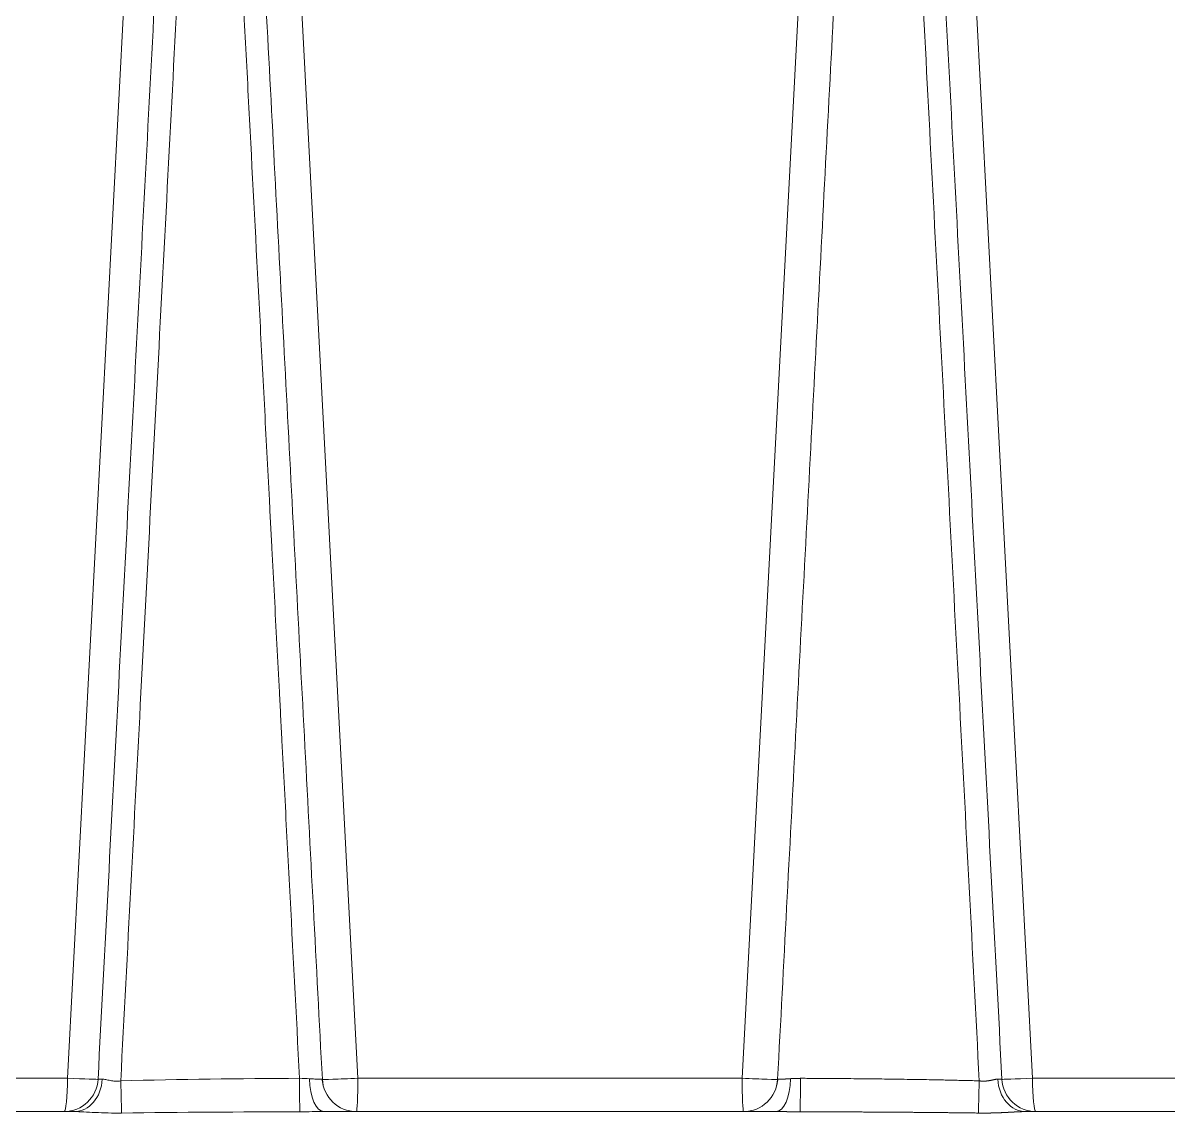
# Model space of a CAD drawing. Header units: millimetres. Extents: x 4664 to 8864, y -38 to 2932.
# Drawn here: x 6568.5 to 6622.4, y 741.8 to 793.2 of the extents above; entities that cross this region are included whole.
import ezdxf

# ---------------------------------------------------------------- set-up
doc = ezdxf.new("R2010")
doc.units = ezdxf.units.MM

msp = doc.modelspace()

# ---------------------------------------------------------------- linework, layer by layer
at = {"lineweight": 5}
for p, q in [((6574.127, 810.771), (6570.6, 743.478)), ((6612.517, 810.771), (6616.043, 743.478)), ((6584.271, 743.478), (6581.607, 794.31)), ((6602.372, 743.478), (6605.036, 794.31)), ((6570.6, 743.478), (6519.369, 743.478)), ((6584.271, 743.478), (6602.372, 743.478)), ((6604.044, 743.425), (6604.051, 743.423)), ((6616.043, 743.478), (6667.275, 743.478)), ((6570.918, 741.903), (6498.205, 741.903)), ((6582.686, 741.903), (6603.958, 741.903)), ((6615.725, 741.903), (6688.439, 741.903))]:
    msp.add_line(p, q, dxfattribs=at)
for centre, radius, start, end in [((6593.322, 739.226), 89.114, 99.21003, 177.26473), ((6593.322, 739.226), 89.114, 2.73527, 80.78997), ((6593.322, 739.226), 88.156, 99.21003, 177.26473), ((6593.322, 739.226), 88.156, 2.73527, 80.78997), ((6593.322, 739.226), 74.075, 105.01823, 176.70933), ((6570.432, 743.509), 1.606, 270, 357), ((6584.204, 743.509), 1.606, 183, 270), ((6602.44, 743.509), 1.606, 270, 357), ((6616.212, 743.509), 1.606, 183, 270)]:
    msp.add_arc(centre, radius, start, end, dxfattribs=at)
for centre, major_axis, ratio, start_param, end_param in [((6570.432, 743.509), (0, -1.606), 0.105089, 0, 1.551133), ((6570.432, 743.509), (1.604, -0.084), 0.014216, 4.818542, 6.283185), ((6570.918, 743.509), (0, 1.606), 0.817981, 3.141593, 4.661654), ((6573.104, 743.373), (-0.044, 1.606), 0.00037, 1.584374, 2.850434), ((6581.526, 743.493), (-0.009, 1.606), 0.000075, 1.584919, 3.040984), ((6582.686, 743.509), (0, 1.606), 0.432613, 1.606022, 3.141593), ((6584.204, 743.509), (1.604, 0.084), 0.021844, 3.141593, 4.753166), ((6584.204, 743.509), (0, 1.606), 0.04186, 3.141593, 4.692726), ((6602.44, 743.509), (-1.604, 0.084), 0.021844, 1.53002, 3.141593), ((6602.44, 743.509), (0, 1.606), 0.04186, 1.59046, 3.141593), ((6603.958, 743.509), (0, 1.606), 0.432613, 3.141593, 4.677163), ((6605.118, 743.493), (0.009, 1.606), 0.000075, 3.242201, 4.698267), ((6613.54, 743.373), (0.044, 1.606), 0.00037, 3.432751, 4.698811), ((6615.725, 743.509), (0, 1.606), 0.817981, 1.621532, 3.141593), ((6616.212, 743.509), (-1.604, -0.084), 0.014216, 0, 1.464643), ((6616.212, 743.509), (0, -1.606), 0.105089, 4.732052, 6.283185)]:
    msp.add_ellipse(centre, major_axis=major_axis, ratio=ratio, start_param=start_param, end_param=end_param, dxfattribs=at)
for points, knots in [([(6575.847, 816.154), (6575.695, 813.243), (6575.541, 810.315), (6575.232, 804.419), (6575.077, 801.451), (6574.607, 792.491), (6574.291, 786.448), (6573.653, 774.273), (6573.331, 768.131), (6572.685, 755.812), (6572.361, 749.621), (6572.036, 743.425)], [0, 0, 0, 0, 0.125, 0.125, 0.25, 0.25, 0.5, 0.5, 0.75, 0.75, 1, 1, 1, 1]), ([(6610.796, 816.154), (6610.949, 813.243), (6611.102, 810.315), (6611.411, 804.419), (6611.567, 801.451), (6612.037, 792.491), (6612.353, 786.448), (6612.991, 774.273), (6613.313, 768.131), (6613.959, 755.812), (6614.283, 749.621), (6614.608, 743.425)], [0, 0, 0, 0, 0.125, 0.125, 0.25, 0.25, 0.5, 0.5, 0.75, 0.75, 1, 1, 1, 1]), ([(6573.104, 743.351), (6573.422, 749.46), (6573.741, 755.564), (6574.22, 764.755), (6574.382, 767.865), (6574.706, 774.072), (6574.867, 777.168), (6575.189, 783.328), (6575.348, 786.395), (6575.667, 792.503), (6575.826, 795.545), (6576.141, 801.59), (6576.298, 804.593), (6576.531, 809.068), (6576.608, 810.554), (6576.737, 813.018), (6576.788, 813.998), (6576.839, 814.975)], [0, 0, 0, 0, 0.250528, 0.250528, 0.379054, 0.379054, 0.507579, 0.507579, 0.636105, 0.636105, 0.76463, 0.76463, 0.893156, 0.893156, 0.957418, 0.957418, 1, 1, 1, 1]), ([(6577.802, 814.869), (6577.952, 812.008), (6578.177, 807.685), (6578.442, 802.595), (6578.576, 800.039), (6578.633, 798.941), (6578.671, 798.209), (6578.69, 797.842), (6578.786, 796.01), (6578.863, 794.539), (6579.016, 791.591), (6579.093, 790.113), (6579.325, 785.666), (6579.481, 782.686), (6579.676, 778.951), (6579.715, 778.203), (6579.793, 776.707), (6579.91, 774.461), (6580.027, 772.209), (6580.115, 770.517), (6580.125, 770.329), (6580.145, 769.953), (6580.174, 769.389), (6580.243, 768.072), (6580.381, 765.433), (6580.499, 763.167), (6580.597, 761.277), (6580.617, 760.899), (6580.657, 760.143), (6580.716, 759.009), (6580.854, 756.36), (6581.13, 751.06), (6581.368, 746.508), (6581.526, 743.471)], [0, 0, 0, 0, 0.125, 0.1875, 0.21875, 0.234375, 0.234375, 0.25, 0.25, 0.3125, 0.3125, 0.375, 0.375, 0.5, 0.5, 0.53125, 0.53125, 0.5625, 0.625, 0.625, 0.632812, 0.632812, 0.640625, 0.65625, 0.6875, 0.75, 0.75, 0.765625, 0.765625, 0.78125, 0.8125, 0.875, 1, 1, 1, 1]), ([(6613.54, 743.351), (6613.222, 749.444), (6612.905, 755.533), (6612.272, 767.662), (6611.957, 773.703), (6611.332, 785.695), (6611.021, 791.646), (6610.407, 803.418), (6610.104, 809.239), (6609.805, 814.975)], [0, 0, 0, 0, 0.25, 0.25, 0.5, 0.5, 0.75, 0.75, 1, 1, 1, 1]), ([(6582.6, 743.425), (6582.317, 748.823), (6582.035, 754.21), (6581.471, 764.961), (6581.19, 770.322), (6580.632, 780.969), (6580.355, 786.269), (6579.805, 796.764), (6579.532, 801.96), (6579.263, 807.107)], [0, 0, 0, 0, 0.25, 0.25, 0.5, 0.5, 0.75, 0.75, 1, 1, 1, 1]), ([(6604.044, 743.425), (6604.327, 748.823), (6604.609, 754.21), (6605.172, 764.961), (6605.453, 770.322), (6606.011, 780.969), (6606.289, 786.269), (6606.839, 796.764), (6607.112, 801.96), (6607.381, 807.107)], [0, 0, 0, 0, 0.25, 0.25, 0.5, 0.5, 0.75, 0.75, 1, 1, 1, 1]), ([(6573.104, 743.351), (6573.017, 743.339), (6572.932, 743.334), (6572.766, 743.34), (6572.685, 743.351), (6572.535, 743.379), (6572.465, 743.395), (6572.337, 743.421), (6572.28, 743.43), (6572.231, 743.428)], [0, 0, 0, 0, 0.25, 0.25, 0.5, 0.5, 0.75, 0.75, 1, 1, 1, 1]), ([(6582.6, 743.425), (6582.6, 743.423), (6582.586, 743.422), (6582.53, 743.423), (6582.489, 743.424), (6582.381, 743.429), (6582.316, 743.432), (6582.166, 743.441), (6582.081, 743.447), (6581.991, 743.453)], [0, 0, 0, 0, 0.25, 0.25, 0.5, 0.5, 0.75, 0.75, 1, 1, 1, 1]), ([(6604.051, 743.423), (6604.051, 743.423), (6604.052, 743.423), (6604.052, 743.423), (6604.053, 743.423), (6604.054, 743.423), (6604.054, 743.423), (6604.055, 743.423), (6604.056, 743.423), (6604.057, 743.423), (6604.058, 743.423), (6604.059, 743.423), (6604.06, 743.423), (6604.061, 743.423), (6604.062, 743.423), (6604.063, 743.423), (6604.064, 743.423), (6604.065, 743.423), (6604.066, 743.423), (6604.067, 743.423), (6604.068, 743.423), (6604.069, 743.423), (6604.071, 743.423), (6604.072, 743.423), (6604.073, 743.423), (6604.075, 743.423), (6604.076, 743.423), (6604.077, 743.423), (6604.079, 743.423), (6604.08, 743.423), (6604.082, 743.423), (6604.083, 743.423), (6604.085, 743.423), (6604.086, 743.423), (6604.088, 743.423), (6604.09, 743.423), (6604.091, 743.423), (6604.093, 743.423), (6604.095, 743.423), (6604.096, 743.423), (6604.098, 743.423), (6604.1, 743.423), (6604.102, 743.423), (6604.104, 743.423), (6604.106, 743.423), (6604.107, 743.423), (6604.109, 743.423), (6604.111, 743.423), (6604.113, 743.423), (6604.115, 743.423), (6604.118, 743.423), (6604.12, 743.423), (6604.122, 743.423), (6604.124, 743.423), (6604.126, 743.423), (6604.128, 743.423), (6604.13, 743.424), (6604.133, 743.424), (6604.135, 743.424), (6604.137, 743.424), (6604.14, 743.424), (6604.142, 743.424), (6604.144, 743.424), (6604.147, 743.424), (6604.149, 743.424), (6604.152, 743.424), (6604.154, 743.424), (6604.157, 743.424), (6604.159, 743.424), (6604.162, 743.425), (6604.164, 743.425), (6604.167, 743.425), (6604.17, 743.425), (6604.172, 743.425), (6604.175, 743.425), (6604.178, 743.425), (6604.18, 743.425), (6604.183, 743.425), (6604.186, 743.426), (6604.189, 743.426), (6604.192, 743.426), (6604.195, 743.426), (6604.197, 743.426), (6604.2, 743.426), (6604.203, 743.426), (6604.206, 743.426), (6604.21, 743.427), (6604.214, 743.427), (6604.218, 743.427), (6604.223, 743.427), (6604.227, 743.427), (6604.232, 743.428), (6604.237, 743.428), (6604.241, 743.428), (6604.246, 743.428), (6604.251, 743.429), (6604.256, 743.429), (6604.261, 743.429), (6604.266, 743.429), (6604.272, 743.43), (6604.277, 743.43), (6604.282, 743.43), (6604.288, 743.43), (6604.293, 743.431), (6604.299, 743.431), (6604.305, 743.431), (6604.31, 743.432), (6604.316, 743.432), (6604.322, 743.432), (6604.328, 743.433), (6604.334, 743.433), (6604.34, 743.433), (6604.347, 743.434), (6604.353, 743.434), (6604.359, 743.434), (6604.366, 743.435), (6604.372, 743.435), (6604.379, 743.436), (6604.385, 743.436), (6604.392, 743.436), (6604.399, 743.437), (6604.406, 743.437), (6604.413, 743.438), (6604.42, 743.438), (6604.427, 743.438), (6604.434, 743.439), (6604.441, 743.439), (6604.449, 743.44), (6604.456, 743.44), (6604.464, 743.441), (6604.471, 743.441), (6604.479, 743.442), (6604.486, 743.442), (6604.494, 743.443), (6604.502, 743.443), (6604.51, 743.444), (6604.518, 743.444), (6604.526, 743.445), (6604.534, 743.445), (6604.542, 743.446), (6604.55, 743.446), (6604.558, 743.447), (6604.566, 743.447), (6604.575, 743.448), (6604.583, 743.448), (6604.592, 743.449), (6604.6, 743.449), (6604.609, 743.45), (6604.618, 743.45), (6604.626, 743.451), (6604.635, 743.452), (6604.644, 743.452), (6604.65, 743.453), (6604.653, 743.453)], [0, 0, 0, 0, 0.002186, 0.007391, 0.0126, 0.017811, 0.023025, 0.028242, 0.033462, 0.038684, 0.043909, 0.049137, 0.054367, 0.0596, 0.064835, 0.070072, 0.075311, 0.080553, 0.085796, 0.091041, 0.096289, 0.101538, 0.106788, 0.112041, 0.117294, 0.12255, 0.127806, 0.133064, 0.138323, 0.143583, 0.148844, 0.154106, 0.159369, 0.164633, 0.169897, 0.175162, 0.180428, 0.185694, 0.19096, 0.196227, 0.201494, 0.206761, 0.212028, 0.217294, 0.222561, 0.227828, 0.233094, 0.23836, 0.243625, 0.24889, 0.254154, 0.259417, 0.26468, 0.269941, 0.275202, 0.280462, 0.28572, 0.290977, 0.296233, 0.301488, 0.306741, 0.311992, 0.317242, 0.32249, 0.327737, 0.332981, 0.338223, 0.343464, 0.348702, 0.353938, 0.359172, 0.364403, 0.369632, 0.374858, 0.380082, 0.385303, 0.390521, 0.395736, 0.400948, 0.406158, 0.411364, 0.416567, 0.421767, 0.426963, 0.432156, 0.437346, 0.442532, 0.450057, 0.457616, 0.465208, 0.472832, 0.48049, 0.48818, 0.495902, 0.503657, 0.511443, 0.519262, 0.527112, 0.534994, 0.542907, 0.550851, 0.558827, 0.566832, 0.574869, 0.582936, 0.591032, 0.599159, 0.607315, 0.615501, 0.623715, 0.631959, 0.640231, 0.648531, 0.65686, 0.665216, 0.673599, 0.68201, 0.690448, 0.698912, 0.707403, 0.715919, 0.724461, 0.733029, 0.741621, 0.750238, 0.758879, 0.767545, 0.776233, 0.784946, 0.793681, 0.802438, 0.811218, 0.820019, 0.828842, 0.837686, 0.846551, 0.855435, 0.86434, 0.873264, 0.882207, 0.891168, 0.900148, 0.909145, 0.91816, 0.927192, 0.93624, 0.945304, 0.954384, 0.963479, 0.972588, 0.981712, 0.990849, 1, 1, 1, 1]), ([(6604.653, 743.453), (6604.654, 743.453), (6604.658, 743.453), (6604.663, 743.453), (6604.668, 743.454), (6604.673, 743.454), (6604.678, 743.454), (6604.683, 743.455), (6604.688, 743.455), (6604.693, 743.455), (6604.699, 743.456), (6604.704, 743.456), (6604.71, 743.456), (6604.715, 743.456), (6604.721, 743.457), (6604.734, 743.457), (6604.756, 743.458), (6604.79, 743.459), (6604.832, 743.46), (6604.868, 743.461), (6604.896, 743.462), (6604.913, 743.462), (6604.929, 743.463), (6604.945, 743.463), (6604.96, 743.464), (6604.975, 743.464), (6604.989, 743.465), (6605.003, 743.465), (6605.017, 743.466), (6605.03, 743.466), (6605.042, 743.467), (6605.054, 743.467), (6605.066, 743.468), (6605.077, 743.468), (6605.088, 743.469), (6605.098, 743.469), (6605.108, 743.47), (6605.115, 743.47), (6605.118, 743.471)], [0, 0, 0, 0, 0.011227, 0.022568, 0.034023, 0.04559, 0.057271, 0.069063, 0.080967, 0.092982, 0.105108, 0.117344, 0.12969, 0.142144, 0.154707, 0.167378, 0.227564, 0.303371, 0.394382, 0.500046, 0.5363, 0.571503, 0.605666, 0.638798, 0.670909, 0.702008, 0.732106, 0.761214, 0.78934, 0.816496, 0.842692, 0.867938, 0.892243, 0.915617, 0.938071, 0.959613, 0.980253, 1, 1, 1, 1]), ([(6605.118, 743.471), (6605.168, 743.47), (6605.268, 743.47), (6605.417, 743.469), (6605.565, 743.468), (6605.711, 743.467), (6605.856, 743.466), (6606, 743.465), (6606.141, 743.464), (6606.282, 743.463), (6606.421, 743.463), (6606.558, 743.462), (6606.694, 743.461), (6606.829, 743.459), (6606.962, 743.458), (6607.093, 743.457), (6607.541, 743.454), (6608.286, 743.447), (6609.169, 743.436), (6609.868, 743.426), (6610.4, 743.418), (6610.921, 743.409), (6611.321, 743.402), (6611.602, 743.397), (6611.768, 743.393), (6611.933, 743.39), (6612.097, 743.386), (6612.261, 743.383), (6612.423, 743.379), (6612.585, 743.375), (6612.747, 743.371), (6612.907, 743.368), (6613.066, 743.364), (6613.225, 743.36), (6613.383, 743.355), (6613.488, 743.353), (6613.54, 743.351)], [0, 0, 0, 0, 0.017894, 0.035612, 0.053155, 0.070523, 0.087716, 0.104734, 0.121576, 0.138243, 0.154735, 0.171052, 0.187193, 0.203159, 0.21895, 0.234566, 0.250006, 0.378354, 0.50001, 0.564409, 0.627542, 0.689408, 0.750008, 0.769817, 0.789529, 0.809145, 0.828665, 0.848088, 0.867414, 0.886644, 0.905778, 0.924815, 0.943756, 0.9626, 0.981348, 1, 1, 1, 1]), ([(6613.54, 743.351), (6613.542, 743.351), (6613.545, 743.351), (6613.55, 743.35), (6613.555, 743.349), (6613.559, 743.349), (6613.564, 743.348), (6613.569, 743.347), (6613.574, 743.347), (6613.579, 743.346), (6613.584, 743.346), (6613.589, 743.345), (6613.593, 743.345), (6613.598, 743.344), (6613.603, 743.344), (6613.608, 743.343), (6613.613, 743.343), (6613.618, 743.342), (6613.623, 743.342), (6613.628, 743.342), (6613.633, 743.341), (6613.638, 743.341), (6613.643, 743.341), (6613.648, 743.34), (6613.653, 743.34), (6613.658, 743.34), (6613.663, 743.34), (6613.668, 743.339), (6613.673, 743.339), (6613.678, 743.339), (6613.683, 743.339), (6613.688, 743.338), (6613.693, 743.338), (6613.699, 743.338), (6613.704, 743.338), (6613.709, 743.338), (6613.714, 743.338), (6613.719, 743.338), (6613.724, 743.338), (6613.729, 743.338), (6613.735, 743.338), (6613.74, 743.338), (6613.745, 743.338), (6613.75, 743.338), (6613.755, 743.338), (6613.76, 743.338), (6613.766, 743.338), (6613.771, 743.338), (6613.776, 743.338), (6613.781, 743.338), (6613.786, 743.339), (6613.792, 743.339), (6613.797, 743.339), (6613.802, 743.339), (6613.807, 743.339), (6613.813, 743.34), (6613.818, 743.34), (6613.823, 743.34), (6613.828, 743.34), (6613.834, 743.341), (6613.839, 743.341), (6613.844, 743.341), (6613.85, 743.342), (6613.855, 743.342), (6613.86, 743.343), (6613.865, 743.343), (6613.871, 743.343), (6613.876, 743.344), (6613.881, 743.344), (6613.887, 743.345), (6613.892, 743.345), (6613.897, 743.346), (6613.902, 743.346), (6613.908, 743.347), (6613.913, 743.347), (6613.918, 743.348), (6613.924, 743.349), (6613.929, 743.349), (6613.934, 743.35), (6613.939, 743.351), (6613.945, 743.351), (6613.95, 743.352), (6613.955, 743.353), (6613.961, 743.353), (6613.966, 743.354), (6613.971, 743.355), (6613.976, 743.356), (6613.982, 743.356), (6613.987, 743.357), (6613.992, 743.358), (6613.997, 743.359), (6614.003, 743.36), (6614.008, 743.36), (6614.013, 743.361), (6614.018, 743.362), (6614.024, 743.363), (6614.029, 743.364), (6614.036, 743.365), (6614.045, 743.367), (6614.056, 743.369), (6614.067, 743.371), (6614.078, 743.373), (6614.089, 743.375), (6614.1, 743.377), (6614.11, 743.38), (6614.121, 743.382), (6614.131, 743.384), (6614.142, 743.386), (6614.152, 743.388), (6614.163, 743.39), (6614.173, 743.393), (6614.183, 743.395), (6614.193, 743.397), (6614.203, 743.399), (6614.213, 743.402), (6614.223, 743.404), (6614.232, 743.406), (6614.24, 743.408), (6614.247, 743.41), (6614.251, 743.411), (6614.256, 743.412), (6614.261, 743.413), (6614.265, 743.414), (6614.27, 743.415), (6614.275, 743.416), (6614.279, 743.417), (6614.284, 743.418), (6614.288, 743.418), (6614.293, 743.419), (6614.297, 743.42), (6614.302, 743.421), (6614.306, 743.421), (6614.311, 743.422), (6614.315, 743.423), (6614.32, 743.423), (6614.324, 743.424), (6614.328, 743.424), (6614.333, 743.425), (6614.337, 743.425), (6614.341, 743.426), (6614.345, 743.426), (6614.35, 743.427), (6614.354, 743.427), (6614.358, 743.427), (6614.362, 743.427), (6614.366, 743.428), (6614.37, 743.428), (6614.374, 743.428), (6614.378, 743.428), (6614.382, 743.428), (6614.386, 743.428), (6614.39, 743.428), (6614.394, 743.428), (6614.398, 743.428), (6614.402, 743.428), (6614.406, 743.428), (6614.409, 743.428), (6614.412, 743.428), (6614.413, 743.428)], [0, 0, 0, 0, 0.004673, 0.009356, 0.014049, 0.018751, 0.023463, 0.028185, 0.032917, 0.037659, 0.042412, 0.047174, 0.051947, 0.05673, 0.061523, 0.066327, 0.071141, 0.075966, 0.080802, 0.085648, 0.090506, 0.095374, 0.100253, 0.105143, 0.110044, 0.114956, 0.119879, 0.124813, 0.129759, 0.134716, 0.139684, 0.144664, 0.149655, 0.154658, 0.159672, 0.164698, 0.169736, 0.174785, 0.179846, 0.184918, 0.190003, 0.195099, 0.200208, 0.205328, 0.21046, 0.215604, 0.22076, 0.225928, 0.231109, 0.236301, 0.241506, 0.246722, 0.251951, 0.257192, 0.262446, 0.267711, 0.272989, 0.27828, 0.283582, 0.288897, 0.294225, 0.299564, 0.304917, 0.310281, 0.315658, 0.321047, 0.326449, 0.331864, 0.33729, 0.34273, 0.348181, 0.353645, 0.359122, 0.364611, 0.370113, 0.375627, 0.381153, 0.386692, 0.392244, 0.397808, 0.403384, 0.408973, 0.414574, 0.420188, 0.425814, 0.431453, 0.437104, 0.442767, 0.448443, 0.454131, 0.459831, 0.465544, 0.471269, 0.477006, 0.482755, 0.488517, 0.494291, 0.500077, 0.512363, 0.524672, 0.537004, 0.549358, 0.561734, 0.574129, 0.586545, 0.598979, 0.611431, 0.6239, 0.636385, 0.648886, 0.661402, 0.673932, 0.686474, 0.699029, 0.711596, 0.724172, 0.736759, 0.749354, 0.755585, 0.761818, 0.768052, 0.774288, 0.780524, 0.786763, 0.793002, 0.799243, 0.805486, 0.811731, 0.817977, 0.824224, 0.830474, 0.836725, 0.842978, 0.849233, 0.85549, 0.861749, 0.86801, 0.874272, 0.880537, 0.886804, 0.893073, 0.899344, 0.905617, 0.911893, 0.918171, 0.924451, 0.930733, 0.937018, 0.943305, 0.949594, 0.955886, 0.962181, 0.968478, 0.974777, 0.981079, 0.987383, 0.99369, 1, 1, 1, 1]), ([(6614.413, 743.428), (6614.414, 743.428), (6614.416, 743.428), (6614.419, 743.428), (6614.423, 743.427), (6614.426, 743.427), (6614.429, 743.427), (6614.432, 743.427), (6614.435, 743.427), (6614.438, 743.427), (6614.441, 743.427), (6614.444, 743.426), (6614.447, 743.426), (6614.45, 743.426), (6614.452, 743.426), (6614.455, 743.426), (6614.458, 743.426), (6614.461, 743.426), (6614.464, 743.426), (6614.466, 743.426), (6614.469, 743.425), (6614.472, 743.425), (6614.475, 743.425), (6614.477, 743.425), (6614.48, 743.425), (6614.483, 743.425), (6614.485, 743.425), (6614.488, 743.425), (6614.49, 743.425), (6614.493, 743.425), (6614.495, 743.424), (6614.498, 743.424), (6614.5, 743.424), (6614.503, 743.424), (6614.505, 743.424), (6614.507, 743.424), (6614.51, 743.424), (6614.512, 743.424), (6614.514, 743.424), (6614.517, 743.424), (6614.519, 743.424), (6614.521, 743.424), (6614.523, 743.424), (6614.525, 743.423), (6614.528, 743.423), (6614.53, 743.423), (6614.532, 743.423), (6614.534, 743.423), (6614.536, 743.423), (6614.538, 743.423), (6614.54, 743.423), (6614.542, 743.423), (6614.544, 743.423), (6614.546, 743.423), (6614.547, 743.423), (6614.549, 743.423), (6614.551, 743.423), (6614.553, 743.423), (6614.555, 743.423), (6614.556, 743.423), (6614.558, 743.423), (6614.56, 743.423), (6614.561, 743.423), (6614.563, 743.423), (6614.565, 743.423), (6614.566, 743.423), (6614.568, 743.423), (6614.569, 743.423), (6614.571, 743.423), (6614.572, 743.423), (6614.573, 743.423), (6614.575, 743.423), (6614.576, 743.423), (6614.578, 743.423), (6614.579, 743.423), (6614.58, 743.423), (6614.581, 743.423), (6614.583, 743.423), (6614.584, 743.423), (6614.585, 743.423), (6614.586, 743.423), (6614.587, 743.423), (6614.588, 743.423), (6614.589, 743.423), (6614.59, 743.423), (6614.591, 743.423), (6614.592, 743.423), (6614.593, 743.423), (6614.594, 743.423), (6614.595, 743.423), (6614.596, 743.423), (6614.597, 743.423), (6614.597, 743.423), (6614.598, 743.423), (6614.599, 743.423), (6614.6, 743.423), (6614.6, 743.423), (6614.601, 743.423), (6614.601, 743.423), (6614.602, 743.424), (6614.603, 743.424), (6614.603, 743.424), (6614.604, 743.424), (6614.604, 743.424), (6614.605, 743.424), (6614.605, 743.424), (6614.605, 743.424), (6614.606, 743.424), (6614.606, 743.424), (6614.606, 743.424), (6614.607, 743.424), (6614.607, 743.424), (6614.607, 743.424), (6614.607, 743.425), (6614.608, 743.425), (6614.608, 743.425), (6614.608, 743.425), (6614.608, 743.425), (6614.608, 743.425), (6614.608, 743.425), (6614.608, 743.425), (6614.608, 743.425)], [0, 0, 0, 0, 0.008363, 0.016732, 0.025106, 0.033485, 0.041869, 0.050259, 0.058653, 0.067052, 0.075456, 0.083864, 0.092277, 0.100694, 0.109115, 0.11754, 0.125969, 0.134402, 0.142839, 0.151279, 0.159722, 0.168169, 0.17662, 0.185073, 0.193529, 0.201988, 0.21045, 0.218915, 0.227381, 0.235851, 0.244322, 0.252796, 0.261271, 0.269749, 0.278228, 0.286708, 0.29519, 0.303674, 0.312159, 0.320644, 0.329131, 0.337619, 0.346107, 0.354596, 0.363086, 0.371575, 0.380065, 0.388555, 0.397045, 0.405535, 0.414025, 0.422514, 0.431002, 0.43949, 0.447977, 0.456464, 0.464949, 0.473433, 0.481915, 0.490397, 0.498876, 0.507354, 0.515831, 0.524305, 0.532777, 0.541248, 0.549715, 0.558181, 0.566644, 0.575104, 0.583562, 0.592016, 0.600468, 0.608916, 0.617361, 0.625803, 0.634241, 0.642676, 0.651107, 0.659533, 0.667956, 0.676375, 0.68479, 0.6932, 0.701606, 0.710007, 0.718404, 0.726796, 0.735182, 0.743564, 0.751941, 0.760312, 0.768678, 0.777038, 0.785393, 0.793742, 0.802085, 0.810422, 0.818754, 0.827079, 0.835397, 0.84371, 0.852015, 0.860315, 0.868607, 0.876893, 0.885171, 0.893443, 0.901708, 0.909965, 0.918215, 0.926457, 0.934692, 0.942919, 0.951139, 0.95935, 0.967554, 0.97575, 0.983937, 0.992116, 1, 1, 1, 1]), ([(6570.918, 741.903), (6571.051, 741.903), (6571.2, 741.897), (6571.532, 741.88), (6571.715, 741.869), (6572.098, 741.85), (6572.303, 741.842), (6572.72, 741.833), (6572.931, 741.832), (6573.145, 741.835)], [0, 0, 0, 0, 0.25, 0.25, 0.5, 0.5, 0.75, 0.75, 1, 1, 1, 1]), ([(6605.109, 741.895), (6605.105, 741.895), (6605.097, 741.895), (6605.084, 741.895), (6605.071, 741.895), (6605.059, 741.895), (6605.046, 741.895), (6605.034, 741.895), (6605.021, 741.895), (6605.009, 741.895), (6604.996, 741.895), (6604.984, 741.895), (6604.971, 741.895), (6604.959, 741.896), (6604.946, 741.896), (6604.934, 741.896), (6604.921, 741.896), (6604.909, 741.896), (6604.896, 741.896), (6604.884, 741.896), (6604.872, 741.896), (6604.859, 741.896), (6604.847, 741.896), (6604.834, 741.896), (6604.822, 741.896), (6604.81, 741.896), (6604.797, 741.897), (6604.785, 741.897), (6604.773, 741.897), (6604.761, 741.897), (6604.748, 741.897), (6604.736, 741.897), (6604.724, 741.897), (6604.712, 741.897), (6604.699, 741.897), (6604.687, 741.897), (6604.675, 741.898), (6604.663, 741.898), (6604.651, 741.898), (6604.639, 741.898), (6604.627, 741.898), (6604.614, 741.898), (6604.602, 741.898), (6604.59, 741.898), (6604.578, 741.898), (6604.566, 741.899), (6604.554, 741.899), (6604.542, 741.899), (6604.53, 741.899), (6604.518, 741.899), (6604.506, 741.899), (6604.494, 741.899), (6604.482, 741.899), (6604.47, 741.9), (6604.458, 741.9), (6604.446, 741.9), (6604.434, 741.9), (6604.423, 741.9), (6604.411, 741.9), (6604.399, 741.9), (6604.387, 741.9), (6604.375, 741.9), (6604.363, 741.901), (6604.351, 741.901), (6604.34, 741.901), (6604.328, 741.901), (6604.316, 741.901), (6604.304, 741.901), (6604.293, 741.901), (6604.281, 741.901), (6604.269, 741.901), (6604.258, 741.902), (6604.246, 741.902), (6604.234, 741.902), (6604.223, 741.902), (6604.211, 741.902), (6604.199, 741.902), (6604.188, 741.902), (6604.176, 741.902), (6604.164, 741.902), (6604.153, 741.902), (6604.141, 741.902), (6604.13, 741.902), (6604.118, 741.903), (6604.107, 741.903), (6604.095, 741.903), (6604.084, 741.903), (6604.072, 741.903), (6604.061, 741.903), (6604.049, 741.903), (6604.038, 741.903), (6604.026, 741.903), (6604.015, 741.903), (6604.004, 741.903), (6603.992, 741.903), (6603.981, 741.903), (6603.97, 741.903), (6603.962, 741.903), (6603.958, 741.903)], [0, 0, 0, 0, 0.010909, 0.021806, 0.03269, 0.043563, 0.054423, 0.065272, 0.076108, 0.086933, 0.097746, 0.108547, 0.119337, 0.130115, 0.140881, 0.151635, 0.162379, 0.173111, 0.183831, 0.19454, 0.205238, 0.215925, 0.2266, 0.237265, 0.247918, 0.258561, 0.269193, 0.279813, 0.290423, 0.301023, 0.311611, 0.322189, 0.332757, 0.343314, 0.35386, 0.364396, 0.374922, 0.385438, 0.395943, 0.406439, 0.416924, 0.427399, 0.437864, 0.44832, 0.458765, 0.469201, 0.479627, 0.490044, 0.500451, 0.510848, 0.521236, 0.531614, 0.541984, 0.552344, 0.562694, 0.573036, 0.583368, 0.593692, 0.604007, 0.614312, 0.624609, 0.634897, 0.645177, 0.655448, 0.66571, 0.675964, 0.686209, 0.696446, 0.706675, 0.716895, 0.727108, 0.737312, 0.747508, 0.757696, 0.767877, 0.778049, 0.788214, 0.798371, 0.80852, 0.818662, 0.828796, 0.838923, 0.849043, 0.859155, 0.86926, 0.879358, 0.889449, 0.899533, 0.90961, 0.919679, 0.929743, 0.939799, 0.949849, 0.959892, 0.969929, 0.979959, 0.989983, 1, 1, 1, 1]), ([(6613.498, 741.835), (6613.467, 741.835), (6613.403, 741.836), (6613.307, 741.837), (6613.212, 741.839), (6613.116, 741.84), (6613.02, 741.841), (6612.924, 741.842), (6612.828, 741.844), (6612.732, 741.845), (6612.636, 741.846), (6612.54, 741.847), (6612.444, 741.848), (6612.347, 741.849), (6612.251, 741.85), (6612.154, 741.851), (6612.058, 741.853), (6611.961, 741.854), (6611.864, 741.855), (6611.768, 741.856), (6611.671, 741.857), (6611.574, 741.858), (6611.477, 741.859), (6611.38, 741.859), (6611.282, 741.86), (6611.185, 741.861), (6611.088, 741.862), (6610.99, 741.863), (6610.893, 741.864), (6610.795, 741.865), (6610.698, 741.866), (6610.6, 741.867), (6610.502, 741.867), (6610.404, 741.868), (6610.306, 741.869), (6610.208, 741.87), (6610.11, 741.87), (6610.012, 741.871), (6609.914, 741.872), (6609.816, 741.873), (6609.717, 741.873), (6609.619, 741.874), (6609.52, 741.875), (6609.422, 741.875), (6609.323, 741.876), (6609.224, 741.877), (6609.125, 741.877), (6609.026, 741.878), (6608.927, 741.879), (6608.828, 741.879), (6608.729, 741.88), (6608.63, 741.88), (6608.531, 741.881), (6608.431, 741.882), (6608.332, 741.882), (6608.232, 741.883), (6608.133, 741.883), (6608.033, 741.884), (6607.933, 741.884), (6607.833, 741.885), (6607.733, 741.885), (6607.633, 741.886), (6607.533, 741.886), (6607.433, 741.887), (6607.333, 741.887), (6607.233, 741.888), (6607.132, 741.888), (6607.032, 741.888), (6606.931, 741.889), (6606.831, 741.889), (6606.73, 741.89), (6606.629, 741.89), (6606.529, 741.89), (6606.428, 741.891), (6606.327, 741.891), (6606.226, 741.892), (6606.125, 741.892), (6606.023, 741.892), (6605.922, 741.893), (6605.821, 741.893), (6605.719, 741.893), (6605.618, 741.893), (6605.516, 741.894), (6605.415, 741.894), (6605.313, 741.894), (6605.211, 741.895), (6605.143, 741.895), (6605.109, 741.895)], [0, 0, 0, 0, 0.011391, 0.022791, 0.0342, 0.045618, 0.057044, 0.068479, 0.079924, 0.091377, 0.102839, 0.11431, 0.125789, 0.137278, 0.148776, 0.160282, 0.171797, 0.183321, 0.194854, 0.206396, 0.217947, 0.229506, 0.241075, 0.252652, 0.264238, 0.275834, 0.287438, 0.299051, 0.310672, 0.322303, 0.333943, 0.345591, 0.357249, 0.368915, 0.38059, 0.392274, 0.403967, 0.415669, 0.42738, 0.4391, 0.450828, 0.462566, 0.474312, 0.486068, 0.497832, 0.509605, 0.521387, 0.533178, 0.544978, 0.556787, 0.568605, 0.580431, 0.592267, 0.604112, 0.615965, 0.627828, 0.639699, 0.651579, 0.663468, 0.675367, 0.687274, 0.69919, 0.711115, 0.723049, 0.734991, 0.746943, 0.758904, 0.770874, 0.782852, 0.79484, 0.806836, 0.818842, 0.830856, 0.84288, 0.854912, 0.866954, 0.879004, 0.891063, 0.903131, 0.915208, 0.927295, 0.93939, 0.951494, 0.963607, 0.975729, 0.98786, 1, 1, 1, 1]), ([(6615.725, 741.903), (6615.723, 741.903), (6615.719, 741.903), (6615.712, 741.903), (6615.706, 741.903), (6615.699, 741.903), (6615.693, 741.903), (6615.686, 741.903), (6615.679, 741.903), (6615.673, 741.903), (6615.666, 741.903), (6615.659, 741.903), (6615.652, 741.902), (6615.646, 741.902), (6615.639, 741.902), (6615.632, 741.902), (6615.625, 741.902), (6615.618, 741.902), (6615.611, 741.902), (6615.604, 741.902), (6615.597, 741.901), (6615.59, 741.901), (6615.583, 741.901), (6615.576, 741.901), (6615.569, 741.901), (6615.562, 741.9), (6615.555, 741.9), (6615.548, 741.9), (6615.541, 741.9), (6615.534, 741.9), (6615.527, 741.899), (6615.519, 741.899), (6615.512, 741.899), (6615.505, 741.899), (6615.498, 741.898), (6615.49, 741.898), (6615.483, 741.898), (6615.476, 741.897), (6615.468, 741.897), (6615.461, 741.897), (6615.453, 741.897), (6615.446, 741.896), (6615.438, 741.896), (6615.431, 741.896), (6615.423, 741.895), (6615.416, 741.895), (6615.408, 741.895), (6615.401, 741.894), (6615.393, 741.894), (6615.386, 741.894), (6615.378, 741.893), (6615.37, 741.893), (6615.362, 741.893), (6615.355, 741.892), (6615.347, 741.892), (6615.339, 741.891), (6615.331, 741.891), (6615.324, 741.891), (6615.316, 741.89), (6615.308, 741.89), (6615.3, 741.889), (6615.292, 741.889), (6615.284, 741.889), (6615.276, 741.888), (6615.268, 741.888), (6615.26, 741.887), (6615.252, 741.887), (6615.244, 741.887), (6615.236, 741.886), (6615.228, 741.886), (6615.22, 741.885), (6615.212, 741.885), (6615.203, 741.884), (6615.195, 741.884), (6615.187, 741.884), (6615.179, 741.883), (6615.171, 741.883), (6615.162, 741.882), (6615.154, 741.882), (6615.146, 741.881), (6615.137, 741.881), (6615.129, 741.88), (6615.12, 741.88), (6615.112, 741.88), (6615.104, 741.879), (6615.095, 741.879), (6615.087, 741.878), (6615.078, 741.878), (6615.07, 741.877), (6615.061, 741.877), (6615.052, 741.876), (6615.044, 741.876), (6615.035, 741.875), (6615.026, 741.875), (6615.018, 741.874), (6615.009, 741.874), (6615, 741.873), (6614.992, 741.873), (6614.983, 741.873), (6614.974, 741.872), (6614.965, 741.872), (6614.956, 741.871), (6614.947, 741.871), (6614.938, 741.87), (6614.93, 741.87), (6614.921, 741.869), (6614.912, 741.869), (6614.903, 741.868), (6614.894, 741.868), (6614.885, 741.867), (6614.875, 741.867), (6614.866, 741.866), (6614.857, 741.866), (6614.848, 741.865), (6614.839, 741.865), (6614.83, 741.864), (6614.821, 741.864), (6614.811, 741.864), (6614.802, 741.863), (6614.793, 741.863), (6614.784, 741.862), (6614.774, 741.862), (6614.765, 741.861), (6614.756, 741.861), (6614.746, 741.86), (6614.737, 741.86), (6614.727, 741.859), (6614.718, 741.859), (6614.708, 741.858), (6614.699, 741.858), (6614.689, 741.857), (6614.68, 741.857), (6614.67, 741.857), (6614.656, 741.856), (6614.639, 741.855), (6614.617, 741.854), (6614.595, 741.853), (6614.573, 741.852), (6614.55, 741.851), (6614.528, 741.85), (6614.506, 741.849), (6614.484, 741.848), (6614.462, 741.848), (6614.439, 741.847), (6614.417, 741.846), (6614.395, 741.845), (6614.372, 741.844), (6614.35, 741.843), (6614.328, 741.843), (6614.305, 741.842), (6614.283, 741.841), (6614.26, 741.841), (6614.238, 741.84), (6614.215, 741.839), (6614.192, 741.839), (6614.17, 741.838), (6614.147, 741.838), (6614.124, 741.837), (6614.102, 741.837), (6614.079, 741.836), (6614.056, 741.836), (6614.033, 741.835), (6614.01, 741.835), (6613.987, 741.835), (6613.964, 741.834), (6613.941, 741.834), (6613.918, 741.834), (6613.895, 741.834), (6613.872, 741.834), (6613.849, 741.833), (6613.826, 741.833), (6613.803, 741.833), (6613.78, 741.833), (6613.756, 741.833), (6613.733, 741.833), (6613.71, 741.833), (6613.686, 741.833), (6613.663, 741.833), (6613.64, 741.833), (6613.616, 741.834), (6613.593, 741.834), (6613.569, 741.834), (6613.546, 741.834), (6613.522, 741.835), (6613.506, 741.835), (6613.498, 741.835)], [0, 0, 0, 0, 0.003407, 0.006818, 0.010234, 0.013654, 0.017079, 0.020509, 0.023943, 0.027383, 0.030827, 0.034276, 0.03773, 0.041189, 0.044653, 0.048121, 0.051595, 0.055074, 0.058558, 0.062047, 0.065541, 0.06904, 0.072544, 0.076054, 0.079569, 0.083089, 0.086614, 0.090145, 0.093681, 0.097223, 0.10077, 0.104322, 0.10788, 0.111443, 0.115012, 0.118587, 0.122167, 0.125753, 0.129344, 0.132941, 0.136544, 0.140152, 0.143767, 0.147387, 0.151013, 0.154644, 0.158282, 0.161926, 0.165575, 0.16923, 0.172892, 0.176559, 0.180233, 0.183912, 0.187598, 0.191289, 0.194987, 0.198691, 0.202401, 0.206117, 0.20984, 0.213569, 0.217304, 0.221046, 0.224793, 0.228548, 0.232308, 0.236075, 0.239848, 0.243628, 0.247415, 0.251207, 0.255007, 0.258813, 0.262625, 0.266444, 0.27027, 0.274103, 0.277942, 0.281787, 0.28564, 0.289499, 0.293365, 0.297238, 0.301117, 0.305004, 0.308897, 0.312797, 0.316704, 0.320618, 0.324539, 0.328467, 0.332401, 0.336343, 0.340292, 0.344248, 0.348211, 0.352181, 0.356158, 0.360142, 0.364134, 0.368132, 0.372138, 0.376151, 0.380171, 0.384198, 0.388233, 0.392275, 0.396324, 0.400381, 0.404445, 0.408516, 0.412595, 0.416681, 0.420774, 0.424875, 0.428984, 0.4331, 0.437223, 0.441354, 0.445492, 0.449638, 0.453792, 0.457953, 0.462122, 0.466298, 0.470482, 0.474674, 0.478873, 0.48308, 0.487295, 0.491517, 0.495747, 0.499985, 0.509667, 0.51935, 0.529035, 0.538722, 0.548411, 0.558102, 0.567796, 0.577493, 0.587192, 0.596895, 0.6066, 0.61631, 0.626023, 0.635741, 0.645462, 0.655188, 0.664919, 0.674654, 0.684395, 0.69414, 0.703892, 0.713649, 0.723412, 0.733181, 0.742956, 0.752738, 0.762526, 0.772322, 0.782124, 0.791934, 0.801752, 0.811577, 0.82141, 0.831252, 0.841101, 0.85096, 0.860827, 0.870703, 0.880588, 0.890483, 0.900387, 0.910301, 0.920225, 0.930159, 0.940104, 0.950059, 0.960025, 0.970002, 0.97999, 0.989989, 1, 1, 1, 1])]:
    msp.add_open_spline(points, degree=3, knots=knots, dxfattribs=at)
for points, degree in [([(6572.231, 743.428), (6572.105, 743.422), (6572.036, 743.421), (6572.036, 743.425)], 3), ([(6581.526, 743.471), (6578.718, 743.456), (6575.91, 743.427), (6573.104, 743.351)], 3), ([(6581.991, 743.453), (6581.846, 743.463), (6581.689, 743.46), (6581.526, 743.471)], 3), ([(6582.64, 743.143), (6582.589, 743.423)], 1), ([(6604.054, 743.423), (6604.004, 743.143)], 1), ([(6573.145, 741.835), (6575.935, 741.873), (6578.733, 741.887), (6581.535, 741.895)], 3), ([(6581.535, 741.895), (6581.939, 741.896), (6582.329, 741.903), (6582.686, 741.903)], 3)]:
    msp.add_open_spline(points, degree=degree, dxfattribs=at)

doc.saveas('drawing.dxf')
